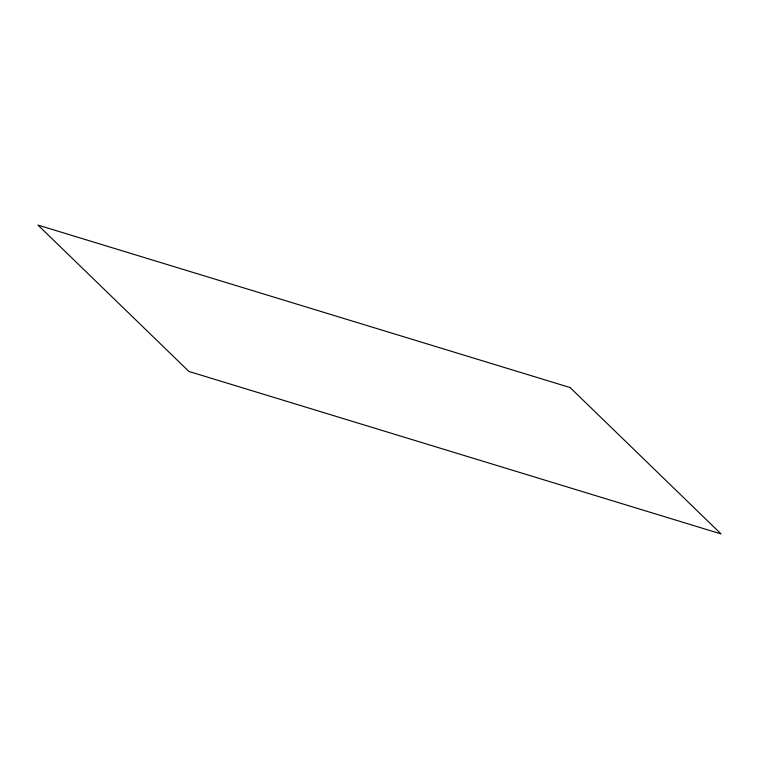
<?xml version="1.0" encoding="UTF-8"?>
<svg xmlns="http://www.w3.org/2000/svg" width="759" height="759" viewBox="0 0 759 759"><rect width="100%" height="100%" fill="white"/><g stroke="black" fill="none" stroke-linecap="round" stroke-linejoin="round"><path stroke-width="1.14" d="M570.075 387.545L37.95 225.072L188.925 371.455L721.05 533.928L570.075 387.545"/></g></svg>
